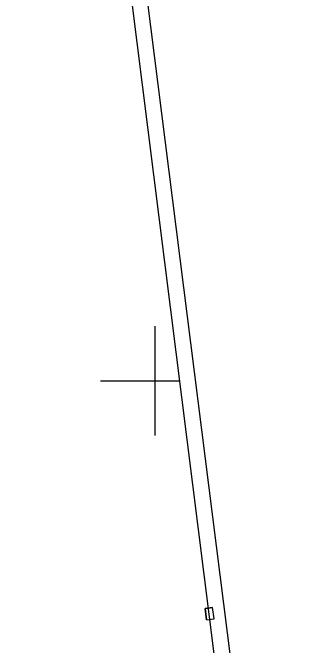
# Model space of a CAD drawing. Header units: inches. Extents: x 2621776591 to 2623670951, y 363331607 to 364354604.
# Drawn here: x 2622142272 to 2622153964, y 364114866 to 364140165 of the extents above; entities that cross this region are included whole.
import ezdxf

# ---------------------------------------------------------------- set-up
doc = ezdxf.new("R2010")
doc.units = ezdxf.units.IN
doc.header["$MEASUREMENT"] = 0
doc.linetypes.add('BORDERX2', pattern=[3.5, 1, -0.5, 1, -0.5, 0, -0.5])
doc.layers.add('ANCHOR POINT', color=7, linetype='Continuous')
doc.layers.add('TEXT2', color=1, linetype='Continuous')
doc.layers.add('CRANE', color=7, linetype='Continuous', true_color=0x7f3f7f)

# ---------------------------------------------------------------- blocks, each defined once
blk = doc.blocks.new('A$Cfe87a000')
h = blk.add_hatch()
h.set_pattern_fill('CROSS', color=190, scale=35000)
h.set_pattern_definition([(0, (-2621685475, -364093291), (8750, 8750), [4375, -13125]), (90, (-2621683288, -364095478.5), (-8750, 8750), [4375, -13125])])
h.paths.add_polyline_path([(0, 0), (-30586, -3867), (-13078, -140353), (-8315, -149578), (-6733, -162482), (-8967, -172401), (3518, -269734, 0.302123), (7001, -273750), (33332, -264064)])
at = {"color": 190}
blk.add_line((0, 0), (33332, -264064), dxfattribs=at)

msp = doc.modelspace()

# ---------------------------------------------------------------- linework, layer by layer
at = {"layer": 'ANCHOR POINT'}
for p, q in [((2622149963.4, 364116372.5), (2622150261.1, 364116410.2)), ((2622150019.9, 364115926.1), (2622149963.4, 364116372.5)), ((2622150261.4, 364116410.2), (2622149963.8, 364116372.5)), ((2622149963.8, 364116372.5), (2622150020.3, 364115926.1)), ((2622150317.5, 364115963.7), (2622150261.1, 364116410.2)), ((2622150317.9, 364115963.7), (2622150261.4, 364116410.2)), ((2622150019.9, 364115926.1), (2622150317.5, 364115963.7)), ((2622150020.3, 364115926.1), (2622150317.9, 364115963.7))]:
    msp.add_line(p, q, dxfattribs=at)
at = {"layer": 'CRANE', "color": 82, "linetype": 'BORDERX2', "true_color": 0x33cc00}
msp.add_circle((2622147483.4, 364173563.3, 0), 70000, dxfattribs=at)
at = {"layer": 'TEXT2'}
msp.add_line((2622143258, 364175370.6), (2622218676.3, 363578910), dxfattribs=at)

# ---------------------------------------------------------------- block references
at = {"color": 190}
msp.add_blockref('A$Cfe87a000', (2622142902.7, 364173278.9), dxfattribs=at)

doc.saveas('drawing.dxf')
